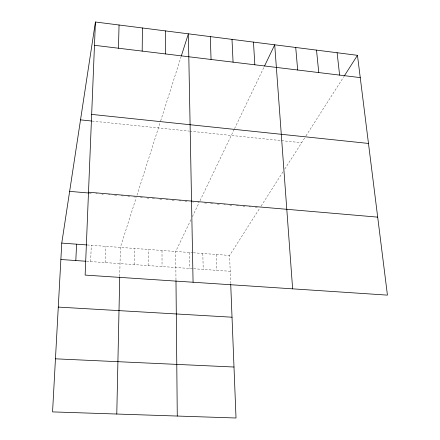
<?xml version="1.0" encoding="UTF-8"?>
<svg xmlns="http://www.w3.org/2000/svg" width="440" height="440" viewBox="0 0 440 440"><rect width="100%" height="100%" fill="white"/><g stroke="black" fill="none" stroke-linecap="round" stroke-linejoin="round"><path stroke-width="0.33" stroke-dasharray="2.2 1.65" d="M148.126 265.579L148.22 249.447M134.118 264.6L134.343 248.43M119.746 276.342L120.368 247.401L136.186 197.725M105.391 262.603L105.87 246.334M90.657 261.575L91.273 245.262M136.972 195.256L160.446 121.534M160.649 120.896L181.132 56.568M190.955 219.637L175.703 251.471L175.984 280.742M192.374 216.673L199.161 202.505L197.813 202.389M200.019 200.706L234.24 129.278M234.537 128.662L264.242 66.654M230.692 283.602L229.581 255.431L260.057 207.74M261.096 206.113L283.333 171.32M284.784 169.054L305.586 136.499M305.949 135.933L343.838 76.642M86.609 261.294L192.99 268.697M193.672 268.747L230.208 271.288M87.263 244.97L192.687 252.72M193.358 252.769L229.581 255.431M89.21 193.05L91.218 193.221M95.909 193.622L97.246 193.738M101.937 194.145L103.279 194.26M108.597 194.716L109.929 194.832M114.582 195.228L117.238 195.459M121.215 195.8L123.195 195.971M127.809 196.367L129.789 196.537M133.744 196.878L135.724 197.049M140.349 197.445L142.335 197.615M146.965 198.017L148.951 198.187M152.257 198.473L154.996 198.704M159.791 199.117L161.849 199.293M165.957 199.65L168.014 199.826M172.09 200.178L174.806 200.409M178.888 200.761L180.928 200.937M184.993 201.284L187.017 201.46M192.412 201.922L193.765 202.043M204.518 202.966L206.525 203.137M210.54 203.484L213.889 203.77M217.217 204.056L219.208 204.226M223.861 204.628L225.187 204.743M229.84 205.145L231.814 205.315M236.434 205.711L238.409 205.882M243.029 206.278L245.003 206.448M249.112 206.8L250.476 206.916M255.266 207.328L257.318 207.504M92.097 121.072L189.073 131.087M189.75 131.159L280.896 140.575M281.567 140.646L301.615 142.714M216.244 254.452L216.755 270.353M202.818 253.462L203.214 269.412M189.305 252.472L189.58 268.461M162.008 250.465L162.036 266.547"/><path stroke-width="0.66" d="M142.18 51.101L142.423 27.979M116.782 414.035L119.73 277.007M118.465 48.219L119.053 25.003M95.42 22L85.135 275.088L387.437 295.125L357.462 55.325L95.42 22L61.765 243.095L52.563 411.895L236.016 418L230.72 284.284M75.818 260.541L76.571 244.184M181.335 55.924L188.375 33.82L193.072 282.243M264.539 66.038L274.709 44.803L292.633 288.844M344.207 76.071L357.462 55.325M55.457 358.82L233.998 367.021M58.278 307.087L232.023 317.207M60.874 259.501L85.932 261.245M61.765 243.095L86.597 244.921M88.501 192.209L377.691 217.135M69.641 191.367L88.539 192.99M80.526 119.873L91.416 121M91.663 114.4L368.478 143.44M94.474 45.304L360.25 77.611M337.101 52.734L339.614 75.103M316.52 50.116L318.758 72.567M295.724 47.471L297.677 70.004M253.473 42.097L254.837 64.796M232.001 39.369L233.063 62.15M210.304 36.608L211.057 59.477M175.984 280.742L177.271 416.048M165.528 30.916L165.627 53.955"/></g></svg>
